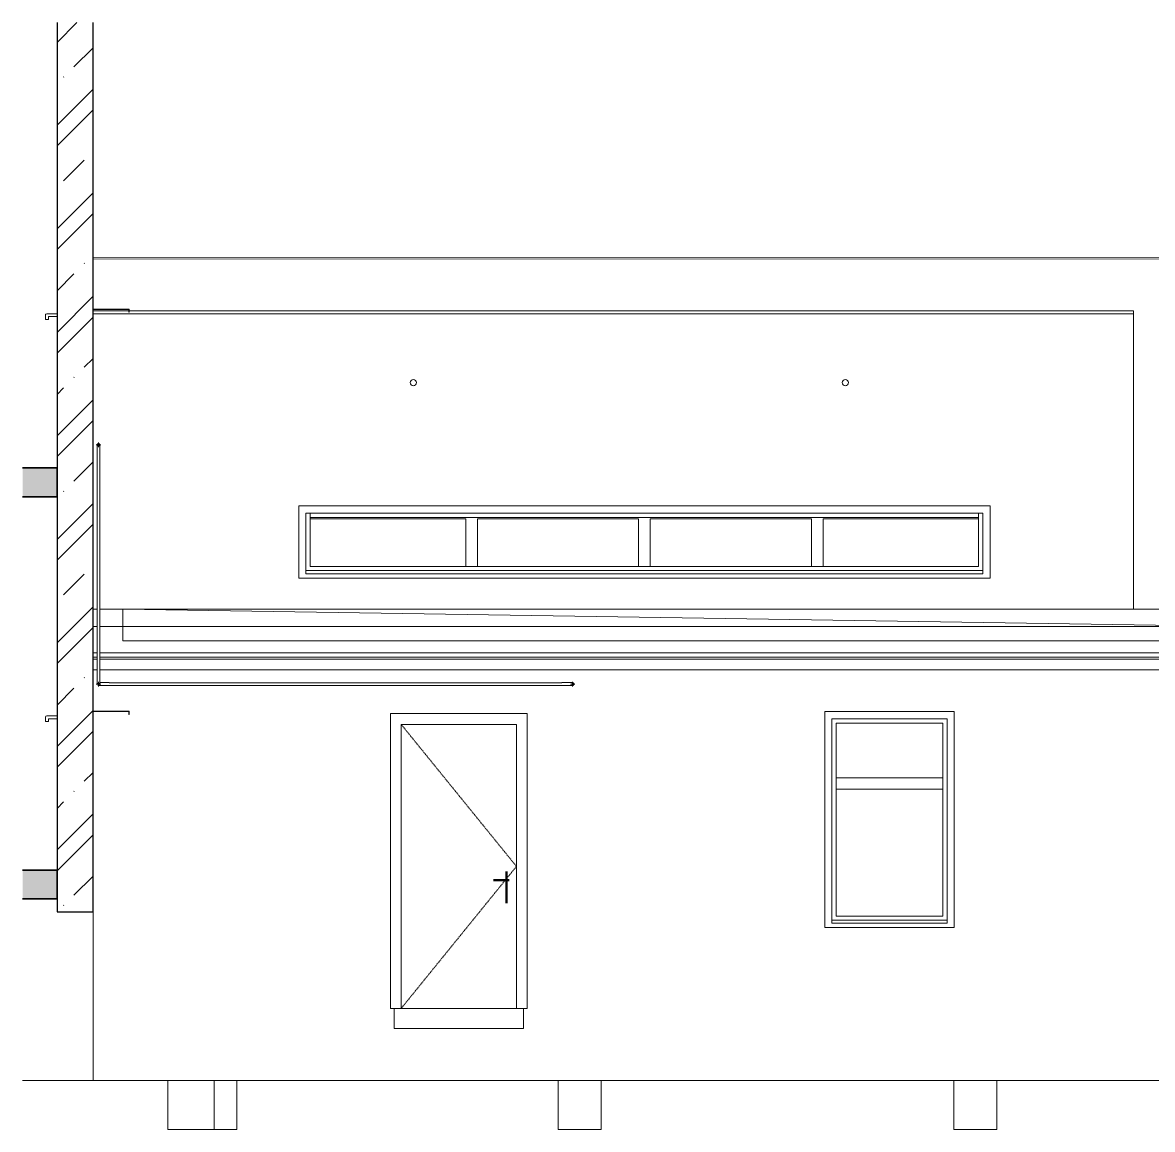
# Model space of a CAD drawing. Header units: millimetres. Extents: x -20192 to 462224, y -45352 to 20466.
# Drawn here: x 449032 to 456876, y 530 to 8210 of the extents above; entities that cross this region are included whole.
import ezdxf

# ---------------------------------------------------------------- set-up
doc = ezdxf.new("R2010")
doc.units = ezdxf.units.MM
doc.linetypes.add('Čárka', pattern=[6.35, 3.175, -3.175])
for name, color, linetype, lineweight in [('A-DOOR', 31, 'Continuous', 9), ('A-DOOR-FRAM', 31, 'Continuous', 9), ('A-FLOR', 192, 'Continuous', 9), ('A-FLOR-PATT', 8, 'Continuous', 35), ('A-GENM', 13, 'Continuous', 9), ('A-GLAZ', 151, 'Continuous', 9), ('A-ROOF', 132, 'Continuous', 9), ('A-ROOF-OTLN', 132, 'Continuous', 9), ('A-WALL', 113, 'Continuous', 9), ('A-WALL-PATT', 111, 'Continuous', 25), ('E-POWR-CNDT', 130, 'Continuous', 9), ('E-POWR-CNTR', 130, 'Continuous', 9), ('E-POWR-DROP', 130, 'Continuous', 9), ('E-POWR-RISE', 130, 'Continuous', 9), ('Q-SPCQ', 91, 'Continuous', 9), ('S-COLS', 52, 'Continuous', 9)]:
    doc.layers.add(name, color=color, linetype=linetype, lineweight=lineweight)
pattern_1 = [(45, (408006.94, 0), (-359.21, 359.21), []), (45, (408150.63, -2e-13), (-359.21, 359.21), []), (45, (408438, -5e-13), (-215.526, 502.8943), [203.2, -101.6, 3.353, -98.247])]

# ---------------------------------------------------------------- blocks, each defined once
blk = doc.blocks.new('DVERE_1k_oblozka - DD03_01_800x1970_koupelna-1549501-VB5-S-Bourání')
at = {"layer": 'A-DOOR', "linetype": 'Čárka'}
for p, q in [((44453.6, 2355), (43653.6, 3340)), ((43653.6, 1370), (44453.6, 2355))]:
    blk.add_line(p, q, dxfattribs=at)
at = {"layer": 'A-DOOR', "lineweight": 50}
for p, q in [((44383.6, 2320), (44383.6, 2100)), ((44293.6, 2260), (44403.6, 2260))]:
    blk.add_line(p, q, dxfattribs=at)
at = {"layer": 'A-DOOR'}
blk.add_line((44453.6, 1370), (43653.6, 1370), dxfattribs=at)
at = {"layer": 'A-DOOR-FRAM'}
for p, q in [((44528.6, 3415), (43578.6, 3415)), ((43578.6, 3415), (43578.6, 1370)), ((44528.6, 3415), (44528.6, 1370)), ((43653.6, 1370), (43653.6, 3340)), ((43653.6, 3340), (44453.6, 3340)), ((44453.6, 3340), (44453.6, 1370)), ((43578.6, 1370), (43653.6, 1370)), ((44528.6, 1370), (44453.6, 1370))]:
    blk.add_line(p, q, dxfattribs=at)
blk = doc.blocks.new('OKNO_1k_nadsvetlik - OKNO_1k_nadsvetlik_900 x 1500-1969483-VB5-S-Bourání')
at = {"layer": 'A-GLAZ'}
for p, q in [((46593.6, 3430), (46593.6, 1930)), ((47493.6, 3430), (46593.6, 3430)), ((46643.6, 3380), (47443.6, 3380)), ((46643.6, 3380), (46643.6, 1982)), ((47443.6, 3380), (47443.6, 1982)), ((47493.6, 1930), (47493.6, 3430)), ((46673.6, 2010), (46673.6, 3350)), ((46673.6, 3350), (47413.6, 3350)), ((47413.6, 3350), (47413.6, 2010)), ((46673.6, 2970), (47413.6, 2970)), ((46673.6, 2970), (46673.6, 2890)), ((47413.6, 2890), (47413.6, 2970)), ((47413.6, 2890), (46673.6, 2890)), ((47413.6, 2010), (46673.6, 2010)), ((46593.6, 1930), (47493.6, 1930))]:
    blk.add_line(p, q, dxfattribs=at)
blk = doc.blocks.new('parapet_ext - parapet_ext-1802020-VB5-S-Bourání')
at = {"layer": 'Q-SPCQ'}
for p, q in [((46643.6, 1960), (46643.6, 1982)), ((47443.6, 1982), (46643.6, 1982)), ((47443.6, 1982), (47443.6, 1960)), ((47443.6, 1960), (46643.6, 1960))]:
    blk.add_line(p, q, dxfattribs=at)
blk = doc.blocks.new('OKNO_1k_nadsvetlik - OKNO_1k_nadsvetlik_900 x 1850-1969447-VB5-S-Bourání')
at = {"layer": 'A-GLAZ'}
blk.add_line((41514.6, 5230), (41514.6, 3380), dxfattribs=at)
blk = doc.blocks.new('parapet s nosem_vnitní - parapet s nosem_vnitní-1280301-VB5-S-Bourání')
at = {"layer": 'A-GENM'}
for p, q in [((41183.6, 3390), (41183.6, 3360)), ((41263.6, 3400), (41193.6, 3400)), ((41203.6, 3380), (41263.6, 3380)), ((41203.6, 3360), (41203.6, 3380)), ((41183.6, 3360), (41203.6, 3360))]:
    blk.add_line(p, q, dxfattribs=at)
for start in [90, 135]:
    blk.add_arc((41193.6, 3390), 10, start, 180, dxfattribs=at)
blk = doc.blocks.new('parapet_ext - parapet_ext-1802001-VB5-S-Bourání')
at = {"layer": 'Q-SPCQ'}
for p, q in [((41763.6, 3432), (41514.6, 3432)), ((41514.6, 3430), (41761.6, 3430)), ((41761.6, 3430), (41761.6, 3410)), ((41761.6, 3410), (41763.6, 3410)), ((41763.6, 3410), (41763.6, 3432))]:
    blk.add_line(p, q, dxfattribs=at)
blk = doc.blocks.new('parapet s nosem_vnitní - parapet s nosem_vnitní-V179-VB5-S-Bourání')
at = {"layer": 'A-GENM'}
blk.add_arc((41193.6, 6180), 10, 135, 180, dxfattribs=at)
blk.add_arc((41193.6, 6180), 10, 135, 180, dxfattribs=at)
blk = doc.blocks.new('OKNO_1k_nadsvetlik - OKNO_1k_nadsvetlik_900 x 1850-1969449-VB5-S-Bourání')
at = {"layer": 'A-GLAZ'}
blk.add_line((41514.6, 8020), (41514.6, 6170), dxfattribs=at)
blk = doc.blocks.new('OKNO_4k_nadsvetlik - OKNO_4k_nadsvetlik h450-1471530-VB5-S-Bourání')
at = {"layer": 'A-GLAZ'}
for p, q in [((47742.1, 4856.1), (42942.1, 4856.1)), ((42942.1, 4856.1), (42942.1, 4356.1)), ((42992.1, 4408.1), (42992.1, 4806.1)), ((42992.1, 4806.1), (47692.1, 4806.1)), ((43022.1, 4806.1), (43022.1, 4766.1)), ((47662.1, 4766.1), (47662.1, 4806.1)), ((47692.1, 4408.1), (47692.1, 4806.1)), ((47742.1, 4356.1), (47742.1, 4856.1)), ((43022.1, 4436.1), (43022.1, 4776.1)), ((43022.1, 4776.1), (47662.1, 4776.1)), ((43022.1, 4766.1), (44102.1, 4766.1)), ((44102.1, 4766.1), (44102.1, 4436.1)), ((44182.1, 4436.1), (44182.1, 4766.1)), ((44182.1, 4766.1), (45302.1, 4766.1)), ((45302.1, 4766.1), (45302.1, 4436.1)), ((45382.1, 4436.1), (45382.1, 4766.1)), ((45382.1, 4766.1), (46502.1, 4766.1)), ((46502.1, 4436.1), (46502.1, 4766.1)), ((46582.1, 4766.1), (46582.1, 4436.1)), ((46582.1, 4766.1), (47662.1, 4766.1)), ((47662.1, 4776.1), (47662.1, 4436.1)), ((47662.1, 4436.1), (43022.1, 4436.1)), ((44102.1, 4436.1), (44182.1, 4436.1)), ((45302.1, 4436.1), (45382.1, 4436.1)), ((46582.1, 4436.1), (46502.1, 4436.1)), ((42942.1, 4356.1), (47742.1, 4356.1))]:
    blk.add_line(p, q, dxfattribs=at)
blk = doc.blocks.new('parapet_ext - parapet_ext-1802152-VB5-S-Bourání')
at = {"layer": 'Q-SPCQ'}
for p, q in [((42992.1, 4386.1), (42992.1, 4408.1)), ((47692.1, 4408.1), (42992.1, 4408.1)), ((47692.1, 4408.1), (47692.1, 4386.1)), ((47692.1, 4386.1), (42992.1, 4386.1))]:
    blk.add_line(p, q, dxfattribs=at)

msp = doc.modelspace()

# ---------------------------------------------------------------- hatches: boundary and pattern name
at = {"layer": 'A-FLOR-PATT', "lineweight": 9}
for points in [[(449270.5, 4920), (449270.5, 5120), (449031.6, 5120), (449031.6, 4920)], [(449270.5, 2130), (449270.5, 2330), (449031.6, 2330), (449031.6, 2130)]]:
    msp.add_hatch(color=256, dxfattribs=at).paths.add_polyline_path(points)
at = {"layer": 'A-WALL-PATT', "lineweight": 9}
h = msp.add_hatch(dxfattribs=at)
h.set_pattern_fill('FP_184', color=256, angle=135, style=0, pattern_type=2)
h.set_pattern_definition(pattern_1)
h.paths.add_polyline_path([(449520.5, 5120), (449520.5, 8210.4), (449270.5, 8210.4), (449270.5, 5120), (449443.8, 5120)])
h = msp.add_hatch(dxfattribs=at)
h.set_pattern_fill('FP_184', color=256, angle=135, style=0, pattern_type=2)
h.set_pattern_definition(pattern_1)
h.paths.add_polyline_path([(449270.5, 2040), (449520.5, 2040), (449520.5, 5120), (449270.5, 5120), (449270.5, 2068.6)])
at = {"layer": 'E-POWR-DROP'}
for points in [[(449560.9, 3611.3), (449566.3, 3615.5), (449567.2, 3617.7), (449567.2, 3622.3), (449563, 3627.8), (449556.2, 3628.7), (449552.2, 3626.3), (449549.6, 3620), (449552.2, 3613.7), (449554.1, 3612.2), (449558.5, 3611.6)], [(452852.9, 3611.3), (452858.4, 3615.5), (452859.3, 3617.7), (452859.3, 3622.3), (452855.1, 3627.8), (452848.3, 3628.7), (452844.3, 3626.3), (452841.7, 3620), (452845.1, 3613.1), (452846.1, 3612.2), (452850.6, 3611.6)]]:
    msp.add_hatch(color=256, dxfattribs=at).paths.add_polyline_path(points)

# ---------------------------------------------------------------- linework, layer by layer
at = {"layer": 'A-FLOR', "lineweight": 35}
for p, q in [((449270.5, 5120), (449031.6, 5120)), ((449270.5, 4920), (449270.5, 5120)), ((449031.6, 4920), (449270.5, 4920)), ((449270.5, 2330), (449031.6, 2330)), ((449270.5, 2130), (449270.5, 2330)), ((449031.6, 2130), (449270.5, 2130))]:
    msp.add_line(p, q, dxfattribs=at)
at = {"layer": 'A-ROOF', "color": 41}
for p, q in [((449521.5, 6210), (449768.5, 6210)), ((449770.5, 6210), (456744, 6210)), ((456744, 6190), (456744, 6210)), ((456744, 6190), (449521.5, 6190)), ((449521.5, 4140), (449549.9, 4140)), ((449567.2, 4140), (449728.5, 4140))]:
    msp.add_line(p, q, dxfattribs=at)
at = {"layer": 'A-ROOF'}
for p, q in [((449728.5, 3920), (449728.5, 4140)), ((449728.5, 4140), (461486.9, 4140)), ((458393.7, 4020), (449728.5, 4020)), ((449728.5, 3920), (458393.7, 3920))]:
    msp.add_line(p, q, dxfattribs=at)
at = {"layer": 'A-ROOF', "lineweight": 18}
msp.add_line((457422.6, 4020), (449728.5, 4140), dxfattribs=at)
at = {"layer": 'A-ROOF-OTLN', "color": 41}
for p, q in [((449521.5, 4020), (449549.6, 4020)), ((449567.5, 4020), (449728.5, 4020)), ((449549.6, 3836), (449521.5, 3836)), ((449549.6, 3806), (449521.5, 3806)), ((449521.5, 3794.2), (449549.6, 3794.2)), ((458507.4, 3836), (449567.5, 3836)), ((458554.7, 3806), (449567.5, 3806)), ((449567.5, 3794.2), (458419, 3794.2)), ((449521.5, 3719.4), (449549.6, 3719.4)), ((449567.5, 3719.4), (458425.8, 3719.4))]:
    msp.add_line(p, q, dxfattribs=at)
at = {"layer": 'A-WALL', "lineweight": 25}
for p, q in [((449270.5, 8210.4), (449270.5, 2040)), ((449520.5, 2040), (449520.5, 8210.4)), ((449270.5, 2040), (449520.5, 2040))]:
    msp.add_line(p, q, dxfattribs=at)
at = {"layer": 'A-WALL'}
for p, q in [((456744, 4140), (456744, 6190)), ((449520.5, 2040), (449520.5, 870)), ((451610.5, 1230), (451610.5, 1370)), ((452510.5, 1370), (452510.5, 1230)), ((452510.5, 1230), (451610.5, 1230)), ((449031.6, 870), (457683.8, 870))]:
    msp.add_line(p, q, dxfattribs=at)
for centre, start, end in [((451744, 5712), 0, 180), ((454744, 5712), 0, 180), ((451744, 5712), 180, 0), ((454744, 5712), 180, 0)]:
    msp.add_arc(centre, 22, start, end, dxfattribs=at)
at = {"layer": 'E-POWR-CNDT', "color": 41}
for p, q in [((461497.3, 6576.9), (449521.5, 6580.1)), ((449521.5, 6570.1), (461497.3, 6566.9))]:
    msp.add_line(p, q, dxfattribs=at)
at = {"layer": 'E-POWR-CNDT'}
for p, q in [((449548.5, 5260), (449548.5, 5205.2)), ((449568.6, 5205.2), (449568.6, 5260)), ((449549.6, 5205.2), (449549.6, 3694.8)), ((449567.5, 3694.8), (449567.5, 5205.2)), ((449548.5, 3694.8), (449548.5, 3640)), ((449568.6, 3640), (449568.6, 3694.8)), ((449633.4, 3630), (449578.5, 3630)), ((449578.5, 3610), (449633.4, 3610)), ((452775.8, 3629), (449633.4, 3629)), ((449633.4, 3611), (452775.8, 3611)), ((452830.6, 3630), (452775.8, 3630)), ((452775.8, 3610), (452830.6, 3610))]:
    msp.add_line(p, q, dxfattribs=at)
at = {"layer": 'E-POWR-CNDT', "flags": 128}
for points in [[(449548.5, 5260), (449548.5, 5260.8), (449548.5, 5261.6), (449548.5, 5262.4), (449548.5, 5263.2), (449548.5, 5264), (449548.5, 5264.8), (449548.5, 5265.5), (449548.5, 5266.3), (449548.5, 5267), (449548.5, 5267.8), (449548.5, 5268.5), (449548.5, 5269.2), (449548.5, 5269.9), (449548.5, 5270.6), (449548.5, 5271.3), (449548.5, 5271.9), (449548.5, 5272.6), (449548.5, 5273.2), (449548.5, 5273.8), (449548.5, 5274.3), (449548.5, 5274.9), (449548.5, 5275.4), (449548.5, 5275.9), (449548.5, 5276.4), (449548.5, 5276.8), (449548.5, 5277.2), (449548.5, 5277.6)], [(449548.6, 5281.2), (449548.6, 5281.6), (449548.7, 5282), (449548.8, 5282.4), (449548.9, 5282.8), (449549, 5283.2), (449549.2, 5283.5), (449549.3, 5283.9)], [(449550.7, 5286.3), (449551, 5286.6), (449551.3, 5286.9), (449551.6, 5287.2), (449551.8, 5287.5), (449552.1, 5287.7), (449552.5, 5288)], [(449554.9, 5289.3), (449555.3, 5289.5), (449555.7, 5289.6), (449556, 5289.7), (449556.4, 5289.8), (449556.8, 5289.9), (449557.2, 5289.9)], [(449558.9, 5290), (449559.3, 5290), (449559.7, 5289.9), (449560.1, 5289.9), (449560.5, 5289.8), (449560.9, 5289.7), (449561.3, 5289.6), (449561.7, 5289.5), (449562.1, 5289.4), (449562.4, 5289.2), (449562.8, 5289.1), (449563.2, 5288.9), (449563.5, 5288.7), (449563.9, 5288.5), (449564.2, 5288.3), (449564.5, 5288), (449564.8, 5287.8), (449565.1, 5287.5)], [(449567.9, 5283.6), (449568, 5283.3), (449568.1, 5282.9), (449568.2, 5282.5), (449568.3, 5282.1), (449568.4, 5281.7), (449568.5, 5281.3)], [(449568.6, 5279), (449568.6, 5278.7), (449568.6, 5278.4), (449568.6, 5278.1), (449568.6, 5277.7), (449568.6, 5277.4), (449568.6, 5276.9), (449568.6, 5276.5), (449568.6, 5276), (449568.6, 5275.6), (449568.6, 5275), (449568.6, 5274.5), (449568.6, 5273.9), (449568.6, 5273.3), (449568.6, 5272.7), (449568.6, 5272.1), (449568.6, 5271.5), (449568.6, 5270.8), (449568.6, 5270.1), (449568.6, 5269.4), (449568.6, 5268.7), (449568.6, 5268), (449568.6, 5267.2), (449568.6, 5266.5), (449568.6, 5265.7), (449568.6, 5265), (449568.6, 5264.2), (449568.6, 5263.4), (449568.6, 5262.6), (449568.6, 5261.8), (449568.6, 5261), (449568.6, 5260.2), (449568.6, 5260)], [(449548.5, 3640), (449548.5, 3639.2), (449548.5, 3638.4), (449548.5, 3637.6), (449548.5, 3636.8), (449548.5, 3636), (449548.5, 3635.2), (449548.5, 3634.5), (449548.5, 3633.7), (449548.5, 3633), (449548.5, 3632.2), (449548.5, 3631.5), (449548.5, 3630.8), (449548.5, 3630.1), (449548.5, 3629.4), (449548.5, 3628.7), (449548.5, 3628.1), (449548.5, 3627.4), (449548.5, 3626.8), (449548.5, 3626.2), (449548.5, 3625.7), (449548.5, 3625.1), (449548.5, 3624.6), (449548.5, 3624.1), (449548.5, 3623.6), (449548.5, 3623.2), (449548.5, 3622.8), (449548.5, 3622.4), (449548.5, 3622), (449548.5, 3621.7), (449548.5, 3621.4), (449548.5, 3621.1), (449548.5, 3620.8), (449548.5, 3620.6), (449548.5, 3620.4), (449548.5, 3620.3), (449548.5, 3620.2), (449548.5, 3620.1), (449548.5, 3620), (449548.5, 3620)], [(449548.5, 3620.4), (449548.5, 3620.8), (449548.6, 3621.2), (449548.6, 3621.6), (449548.7, 3622), (449548.8, 3622.4)], [(449557.3, 3610.1), (449556.9, 3610.1), (449556.5, 3610.2), (449556.2, 3610.3), (449555.8, 3610.4), (449555.4, 3610.5), (449555, 3610.6), (449554.6, 3610.8)], [(449578.5, 3610), (449577.7, 3610), (449576.9, 3610), (449576.1, 3610), (449575.3, 3610), (449574.6, 3610), (449573.8, 3610), (449573, 3610), (449572.2, 3610), (449571.5, 3610), (449570.7, 3610), (449570, 3610), (449569.3, 3610), (449568.6, 3610), (449567.9, 3610), (449567.2, 3610), (449566.6, 3610), (449566, 3610), (449565.3, 3610), (449564.8, 3610), (449564.2, 3610), (449563.6, 3610), (449563.1, 3610), (449562.6, 3610), (449562.1, 3610), (449561.7, 3610), (449561.3, 3610), (449560.9, 3610)], [(449568.4, 3630), (449569.1, 3630), (449569.8, 3630), (449570.5, 3630), (449571.3, 3630), (449572, 3630), (449572.8, 3630), (449573.6, 3630), (449574.3, 3630), (449575.1, 3630), (449575.9, 3630), (449576.7, 3630), (449577.5, 3630), (449578.3, 3630), (449578.5, 3630)], [(449568.6, 3620), (449568.6, 3620), (449568.6, 3620.1), (449568.6, 3620.1), (449568.6, 3620.3), (449568.6, 3620.4), (449568.6, 3620.6), (449568.6, 3620.8), (449568.6, 3621), (449568.6, 3621.3), (449568.6, 3621.6), (449568.6, 3621.9), (449568.6, 3622.3), (449568.6, 3622.6), (449568.6, 3623.1), (449568.6, 3623.5), (449568.6, 3624), (449568.6, 3624.4), (449568.6, 3625), (449568.6, 3625.5), (449568.6, 3626.1), (449568.6, 3626.7), (449568.6, 3627.3), (449568.6, 3627.9), (449568.6, 3628.5), (449568.6, 3629.2), (449568.6, 3629.9), (449568.6, 3630.6), (449568.6, 3631.3), (449568.6, 3632), (449568.6, 3632.8), (449568.6, 3633.5), (449568.6, 3634.3), (449568.6, 3635), (449568.6, 3635.8), (449568.6, 3636.6), (449568.6, 3637.4), (449568.6, 3638.2), (449568.6, 3639), (449568.6, 3639.8), (449568.6, 3640)], [(452830.6, 3630), (452831.4, 3630), (452832.2, 3630), (452833, 3630), (452833.8, 3630), (452834.6, 3630), (452835.4, 3630), (452836.2, 3630), (452836.9, 3630), (452837.7, 3630), (452838.4, 3630), (452839.1, 3630), (452839.9, 3630), (452840.6, 3630), (452841.2, 3630), (452841.9, 3630), (452842.6, 3630), (452843.2, 3630), (452843.8, 3630), (452844.4, 3630), (452845, 3630), (452845.5, 3630), (452846, 3630), (452846.5, 3630), (452847, 3630), (452847.5, 3630), (452847.9, 3630)], [(452848, 3610), (452847.6, 3610), (452847.1, 3610), (452846.7, 3610), (452846.2, 3610), (452845.7, 3610), (452845.1, 3610), (452844.6, 3610), (452844, 3610), (452843.4, 3610), (452842.7, 3610), (452842.1, 3610), (452841.4, 3610), (452840.7, 3610), (452840.1, 3610), (452839.3, 3610), (452838.6, 3610), (452837.9, 3610), (452837.1, 3610), (452836.4, 3610), (452835.6, 3610), (452834.8, 3610), (452834, 3610), (452833.2, 3610), (452832.4, 3610), (452831.6, 3610), (452830.8, 3610), (452830.6, 3610)], [(452851, 3630), (452851.4, 3630), (452851.8, 3629.9), (452852.2, 3629.9), (452852.6, 3629.8), (452853, 3629.7), (452853.4, 3629.6), (452853.8, 3629.5), (452854.2, 3629.4), (452854.5, 3629.2), (452854.9, 3629.1), (452855.3, 3628.9), (452855.6, 3628.7), (452855.9, 3628.5), (452856.3, 3628.3), (452856.6, 3628), (452856.9, 3627.8), (452857.2, 3627.5)], [(452854.3, 3610.7), (452853.9, 3610.5), (452853.5, 3610.4), (452853.1, 3610.3), (452852.7, 3610.2), (452852.3, 3610.1), (452851.9, 3610.1)], [(452858.4, 3613.7), (452858.2, 3613.4), (452857.9, 3613.1), (452857.6, 3612.8), (452857.3, 3612.5), (452857, 3612.3), (452856.7, 3612)], [(452858.6, 3626.1), (452858.8, 3625.7), (452859.1, 3625.4), (452859.3, 3625.1), (452859.5, 3624.7), (452859.6, 3624.4), (452859.8, 3624)], [(452860.6, 3620), (452860.6, 3619.6), (452860.6, 3619.2), (452860.6, 3618.8), (452860.5, 3618.4), (452860.4, 3618), (452860.4, 3617.6), (452860.3, 3617.2), (452860.1, 3616.8), (452860, 3616.5), (452859.9, 3616.1), (452859.7, 3615.7), (452859.5, 3615.4)], [(452860.3, 3622.5), (452860.4, 3622.1), (452860.5, 3621.7), (452860.6, 3621.3), (452860.6, 3620.9), (452860.6, 3620.5), (452860.6, 3620.1), (452860.6, 3620)]]:
    msp.add_lwpolyline(points, dxfattribs=at)
at = {"layer": 'E-POWR-CNTR'}
for p, q in [((449542.5, 5280), (449574.5, 5280)), ((449558.5, 5264), (449558.5, 5296)), ((449542.5, 3620), (449574.5, 3620)), ((449558.5, 3604), (449558.5, 3636)), ((452834.6, 3620), (452866.6, 3620)), ((452850.6, 3604), (452850.6, 3636))]:
    msp.add_line(p, q, dxfattribs=at)
at = {"layer": 'E-POWR-RISE'}
for radius, start, end in [(8.97, 0, 180), (8.96, 180, 0)]:
    msp.add_arc((449558.5, 5280), radius, start, end, dxfattribs=at)
at = {"layer": 'S-COLS'}
for p, q in [((450041, 870), (450041, 530)), ((450361, 870), (450361, 530)), ((450519, 870), (450519, 530)), ((452749, 870), (452749, 530)), ((453049, 870), (453049, 530)), ((455496.5, 870), (455496.5, 530)), ((455796.5, 870), (455796.5, 530)), ((450361, 530), (450041, 530)), ((450519, 530), (450361, 530)), ((453049, 530), (452749, 530)), ((455796.5, 530), (455496.5, 530))]:
    msp.add_line(p, q, dxfattribs=at)

# ---------------------------------------------------------------- block references
at = {"layer": 'A-DOOR', "linetype": 'Čárka'}
msp.add_blockref('DVERE_1k_oblozka - DD03_01_800x1970_koupelna-1549501-VB5-S-Bourání', (408006.9, 0), dxfattribs=at)
at = {"layer": 'A-GENM'}
for name, p in [('parapet s nosem_vnitní - parapet s nosem_vnitní-1280301-VB5-S-Bourání', (408006.9, 2790)), ('parapet s nosem_vnitní - parapet s nosem_vnitní-V179-VB5-S-Bourání', (408006.9, 0)), ('parapet s nosem_vnitní - parapet s nosem_vnitní-1280301-VB5-S-Bourání', (408006.9, 0))]:
    msp.add_blockref(name, p, dxfattribs=at)
at = {"layer": 'A-GLAZ'}
for name in ['OKNO_1k_nadsvetlik - OKNO_1k_nadsvetlik_900 x 1850-1969449-VB5-S-Bourání', 'OKNO_1k_nadsvetlik - OKNO_1k_nadsvetlik_900 x 1850-1969447-VB5-S-Bourání', 'OKNO_4k_nadsvetlik - OKNO_4k_nadsvetlik h450-1471530-VB5-S-Bourání', 'OKNO_1k_nadsvetlik - OKNO_1k_nadsvetlik_900 x 1500-1969483-VB5-S-Bourání']:
    msp.add_blockref(name, (408006.9, 0), dxfattribs=at)
at = {"layer": 'Q-SPCQ'}
for name, p in [('parapet_ext - parapet_ext-1802001-VB5-S-Bourání', (408006.9, 2790)), ('parapet_ext - parapet_ext-1802152-VB5-S-Bourání', (408006.9, 0)), ('parapet_ext - parapet_ext-1802001-VB5-S-Bourání', (408006.9, 0)), ('parapet_ext - parapet_ext-1802020-VB5-S-Bourání', (408006.9, 0))]:
    msp.add_blockref(name, p, dxfattribs=at)

doc.saveas('drawing.dxf')
